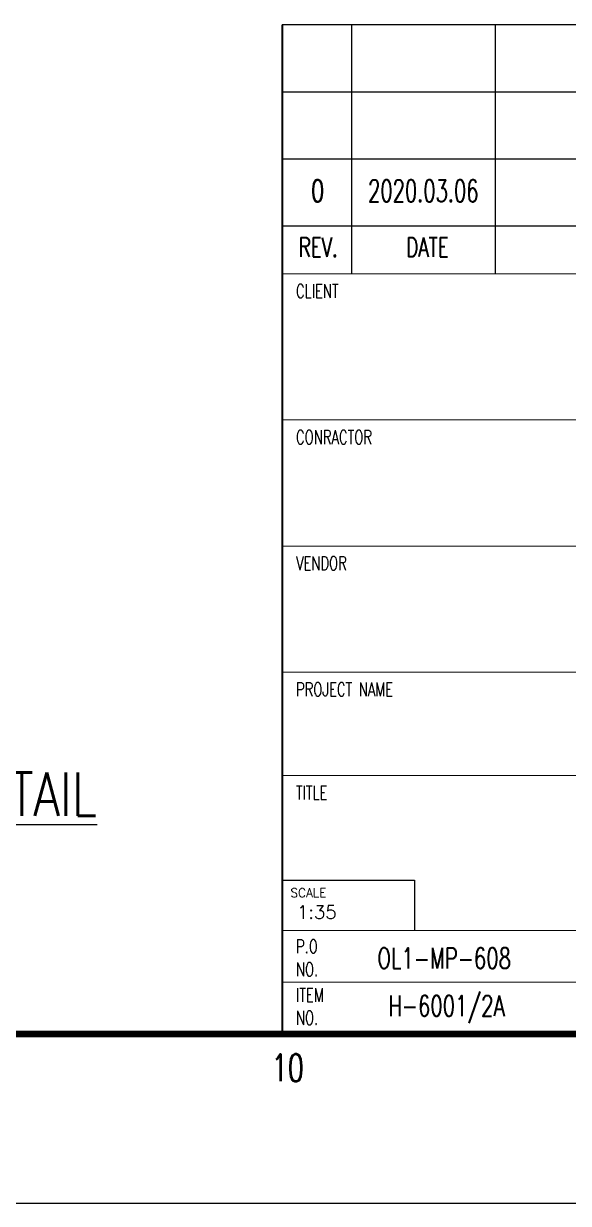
# Model space of a CAD drawing. Header units: millimetres. Extents: x 0 to 134087, y -49114 to 20834.
# Drawn here: x 23543 to 25535, y 0 to 4308 of the extents above; entities that cross this region are included whole.
import ezdxf
from ezdxf.enums import TextEntityAlignment as Align

# ---------------------------------------------------------------- set-up
doc = ezdxf.new("R2010")
doc.units = ezdxf.units.MM
doc.header["$LTSCALE"] = 35
for name, color, linetype in [('BODER', 7, 'Continuous'), ('border', 130, 'Continuous'), ('CON-C', 4, 'Continuous'), ('TITLE', 7, 'Continuous'), ('TXT-C', 4, 'Continuous')]:
    doc.layers.add(name, color=color, linetype=linetype)
doc.styles.add('ROMANS', font='ROMANS.shx', dxfattribs={"width": 0.8})
doc.styles.add('SIMPLEX', font='simplex.shx', dxfattribs={"width": 0.8})
doc.styles.get("Standard").update_dxf_attribs({"font": 'romans.shx', "width": 0.8, "bigfont": 'whgtxt.shx'})

# ---------------------------------------------------------------- blocks, each defined once
blk = doc.blocks.new('TITLE')
at = {"color": 7, "lineweight": 0}
for p, q in [((699.67, 17.68), (699.67, 83.81)), ((699.67, 44.64), (823.67, 44.64)), ((699.67, 44.64), (823.67, 44.64)), ((699.67, 44.64), (823.67, 44.64)), ((699.67, 28.46), (823.67, 28.46)), ((731.53, 23.07), (699.67, 23.07))]:
    blk.add_line(p, q, dxfattribs=at)
at = {"color": 7}
blk.add_line((841, 0), (0, 0), dxfattribs=at)
at = {"color": 7, "const_width": 0.707}
blk.add_lwpolyline([(28.29, 17.68), (823.67, 17.68)], dxfattribs=at)
at = {"layer": 'BODER'}
for p, q in [((699.67, 122.97), (823.67, 122.97)), ((706.93, 96.97), (706.93, 122.97)), ((721.93, 96.97), (721.93, 122.97)), ((699.67, 115.97), (823.67, 115.97)), ((699.67, 108.97), (823.67, 108.97)), ((699.67, 101.97), (823.67, 101.97))]:
    blk.add_line(p, q, dxfattribs=at)
at = {"layer": 'border', "color": 7, "linetype": 'Continuous', "lineweight": 0}
for p, q in [((699.67, 96.97), (823.67, 96.97)), ((699.67, 96.97), (823.67, 96.97)), ((699.67, 81.73), (823.67, 81.73)), ((699.67, 68.57), (823.67, 68.57)), ((699.67, 55.42), (823.67, 55.42))]:
    blk.add_line(p, q, dxfattribs=at)
at = {"layer": 'TITLE'}
for p, q in [((699.67, 33.73), (713.47, 33.73)), ((713.47, 33.73), (713.47, 28.46))]:
    blk.add_line(p, q, dxfattribs=at)
at = {"layer": 'TITLE', "color": 7, "lineweight": 0, "const_width": 0.216}
blk.add_lwpolyline([(699.67, 17.68), (699.67, 122.97)], dxfattribs=at)
at = {"layer": 'TITLE', "lineweight": 0, "const_width": 0.14}
blk.add_lwpolyline([(699.67, 33.73), (699.67, 28.46)], dxfattribs=at)
at = {"color": 7, "lineweight": 0, "style": 'ROMANS', "width": 0.7}
for s, height, p in [('CLIENT', 1.438, (701.11, 94.45)), ('CONRACTOR', 1.438, (701.11, 79.21)), ('VENDOR', 1.438, (701.11, 66.06)), ('PROJECT NAME', 1.4376, (701.11, 52.9)), ('TITLE', 1.438, (701.11, 42.12)), ('P.O', 1.438, (701.11, 26.09)), ('NO.', 1.438, (701.11, 23.69)), ('ITEM', 1.438, (701.11, 21.03)), ('NO.', 1.438, (701.11, 18.64))]:
    blk.add_text(s, height=height, dxfattribs=at).set_placement(p)
at = {"lineweight": 0, "style": 'ROMANS', "width": 0.7}
for s, p in [('OL1-MP-608', (716.58, 24.5)), ('H-6001/2A', (716.82, 19.53))]:
    blk.add_text(s, height=2.156, dxfattribs=at).set_placement(p, align=Align.CENTER)
at = {"color": 7, "style": 'ROMANS', "width": 0.7}
blk.add_text('10', height=2.829, dxfattribs=at).set_placement((700.24, 14.15), align=Align.MIDDLE)
at = {"layer": 'BODER', "style": 'ROMANS', "width": 0.7}
for s, p in [('REV.', (703.43, 99.76)), ('DATE', (714.84, 99.76))]:
    blk.add_text(s, height=2, dxfattribs=at).set_placement(p, align=Align.MIDDLE)
at = {"layer": 'TITLE', "lineweight": 0}
blk.add_text('SCALE', height=0.92, dxfattribs=at).set_placement((702.41, 31.95), align=Align.CENTER)

msp = doc.modelspace()

# ---------------------------------------------------------------- linework, layer by layer
at = {"color": 7, "lineweight": 0}
msp.add_line((24488.477, 996.2743), (24971.513, 996.2743), dxfattribs=at)
at = {"layer": 'CON-C'}
msp.add_line((19871.7599, 618.9024), (24488.477, 618.9024), dxfattribs=at)

# ---------------------------------------------------------------- block references
at = {"linetype": 'ByBlock', "xscale": 34.99999999649994, "yscale": 34.99999999649994, "zscale": 34.99999999649994}
msp.add_blockref('TITLE', (0, 0), dxfattribs=at)

# ---------------------------------------------------------------- texts
at = {"color": 2, "lineweight": 0}
msp.add_text('1:35', height=48.30359, dxfattribs=at).set_placement((24614.9624, 1039.5733), align=Align.CENTER)
at = {"layer": 'BODER', "color": 7, "style": 'ROMANS'}
for s, width, p in [('0', 0.7, (24618.0105, 3697.0283)), ('2020.03.06', 0.65, (25004.2065, 3697.0283))]:
    msp.add_text(s, height=80.5, dxfattribs=dict(at, width=width)).set_placement(p, align=Align.MIDDLE)
at = {"layer": 'TXT-C', "style": 'SIMPLEX', "width": 0.8}
msp.add_text('%%UREINF. STIFF. CONER WELDING DETAIL', height=157.5, dxfattribs=at).set_placement((22223.9583, 1415.333), align=Align.CENTER)

doc.saveas('drawing.dxf')
